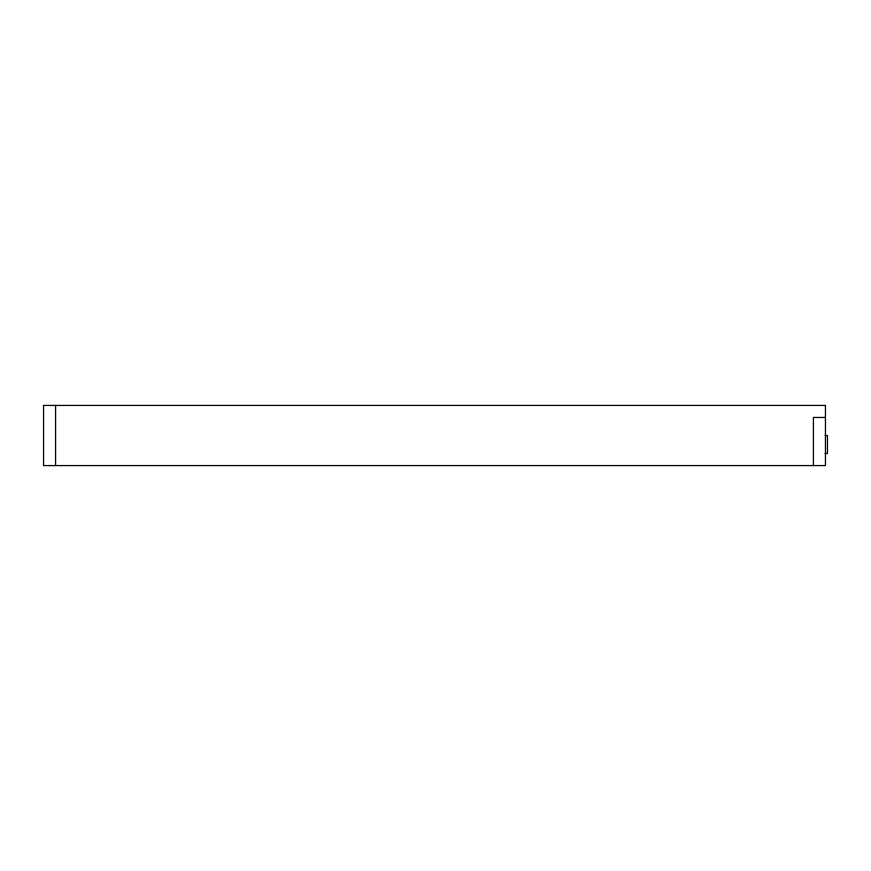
<?xml version="1.0" encoding="UTF-8"?>
<svg xmlns="http://www.w3.org/2000/svg" width="871" height="871" viewBox="0 0 871 871"><rect width="100%" height="100%" fill="white"/><g stroke="black" fill="none" stroke-linecap="round" stroke-linejoin="round"><path stroke-width="1.31" d="M825.447 417.459L813.416 417.459L813.416 465.571M825.12 435.5L827.45 435.5L827.45 453.541L825.12 453.541M55.581 405.429L55.581 465.571M825.447 405.429L43.55 405.429L43.55 465.571L825.447 465.571L825.447 405.429"/></g></svg>
